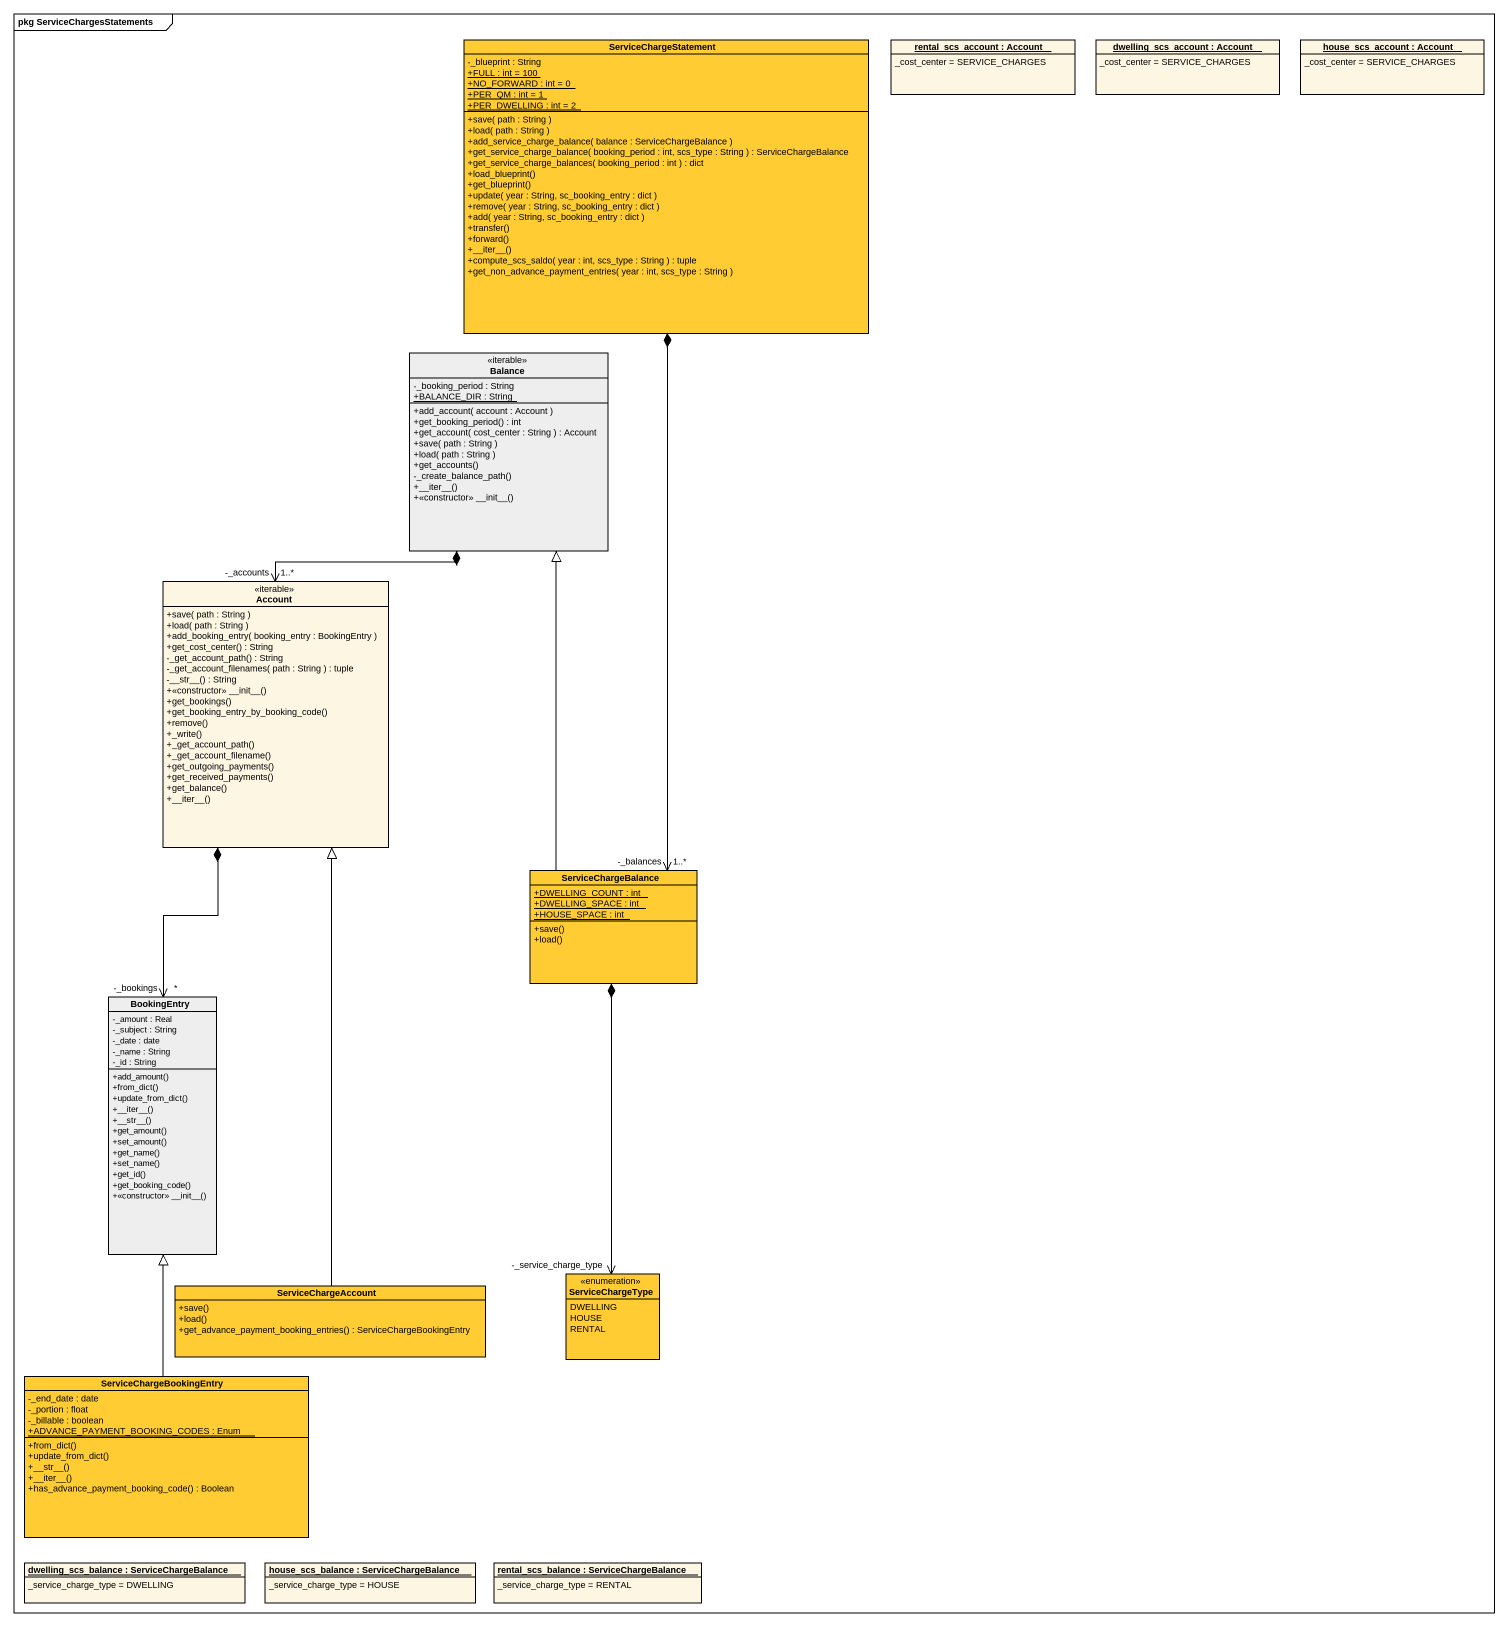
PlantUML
@startuml
mainframe pkg ServiceChargesStatements
hide circle
hide empty members
skinparam classAttributeIconSize 0
class ServiceChargeStatement #FFCC33 {
  -_blueprint : String
  {static} +FULL : int = 100
  {static} +NO_FORWARD : int = 0
  {static} +PER_QM : int = 1
  {static} +PER_DWELLING : int = 2
  +save( path : String )
  +load( path : String )
  +add_service_charge_balance( balance : ServiceChargeBalance )
  +get_service_charge_balance( booking_period : int, scs_type : String ) : ServiceChargeBalance
  +get_service_charge_balances( booking_period : int ) : dict
  +load_blueprint()
  +get_blueprint()
  +update( year : String, sc_booking_entry : dict )
  +remove( year : String, sc_booking_entry : dict )
  +add( year : String, sc_booking_entry : dict )
  +transfer()
  +forward()
  +~__iter~__()
  +compute_scs_saldo( year : int, scs_type : String ) : tuple
  +get_non_advance_payment_entries( year : int, scs_type : String )
}
object "rental_scs_account : Account" as rental_scs_account {
  _cost_center = SERVICE_CHARGES
}
object "dwelling_scs_account : Account" as dwelling_scs_account {
  _cost_center = SERVICE_CHARGES
}
object "house_scs_account : Account" as house_scs_account {
  _cost_center = SERVICE_CHARGES
}
class Balance <<iterable>> #EEEEEE {
  -_booking_period : String
  {static} +BALANCE_DIR : String
  +add_account( account : Account )
  +get_booking_period() : int
  +get_account( cost_center : String ) : Account
  +save( path : String )
  +load( path : String )
  +get_accounts()
  -_create_balance_path()
  +~__iter~__()
  +<<constructor>> ~__init~__()
}
class Account <<iterable>> {
  +save( path : String )
  +load( path : String )
  +add_booking_entry( booking_entry : BookingEntry )
  +get_cost_center() : String
  -_get_account_path() : String
  -_get_account_filenames( path : String ) : tuple
  -~__str~__() : String
  +<<constructor>> ~__init~__()
  +get_bookings()
  +get_booking_entry_by_booking_code()
  +remove()
  +_write()
  +_get_account_path()
  +_get_account_filename()
  +get_outgoing_payments()
  +get_received_payments()
  +get_balance()
  +~__iter~__()
}
class ServiceChargeBalance #FFCC33 {
  {static} +DWELLING_COUNT : int
  {static} +DWELLING_SPACE : int
  {static} +HOUSE_SPACE : int
  +save()
  +load()
}
class BookingEntry #EEEEEE {
  -_amount : Real
  -_subject : String
  -_date : date
  -_name : String
  -_id : String
  +add_amount()
  +from_dict()
  +update_from_dict()
  +~__iter~__()
  +~__str~__()
  +get_amount()
  +set_amount()
  +get_name()
  +set_name()
  +get_id()
  +get_booking_code()
  +<<constructor>> ~__init~__()
}
class ServiceChargeAccount #FFCC33 {
  +save()
  +load()
  +get_advance_payment_booking_entries() : ServiceChargeBookingEntry
}
enum ServiceChargeType #FFCC33 {
  DWELLING
  HOUSE
  RENTAL
}
class ServiceChargeBookingEntry #FFCC33 {
  -_end_date : date
  -_portion : float
  -_billable : boolean
  {static} +ADVANCE_PAYMENT_BOOKING_CODES : Enum
  +from_dict()
  +update_from_dict()
  +~__str~__()
  +~__iter~__()
  +has_advance_payment_booking_code() : Boolean
}
object "dwelling_scs_balance : ServiceChargeBalance" as dwelling_scs_balance {
  _service_charge_type = DWELLING
}
object "house_scs_balance : ServiceChargeBalance" as house_scs_balance {
  _service_charge_type = HOUSE
}
object "rental_scs_balance : ServiceChargeBalance" as rental_scs_balance {
  _service_charge_type = RENTAL
}
ServiceChargeStatement *--> "-_balances\n1..*" ServiceChargeBalance
Balance *--> "-_accounts\n1..*" Account
Account *--> "-_bookings\n*" BookingEntry
ServiceChargeBalance -up-|> Balance
ServiceChargeBalance *--> "-_service_charge_type" ServiceChargeType
ServiceChargeAccount -up-|> Account
ServiceChargeBookingEntry -up-|> BookingEntry
@enduml
